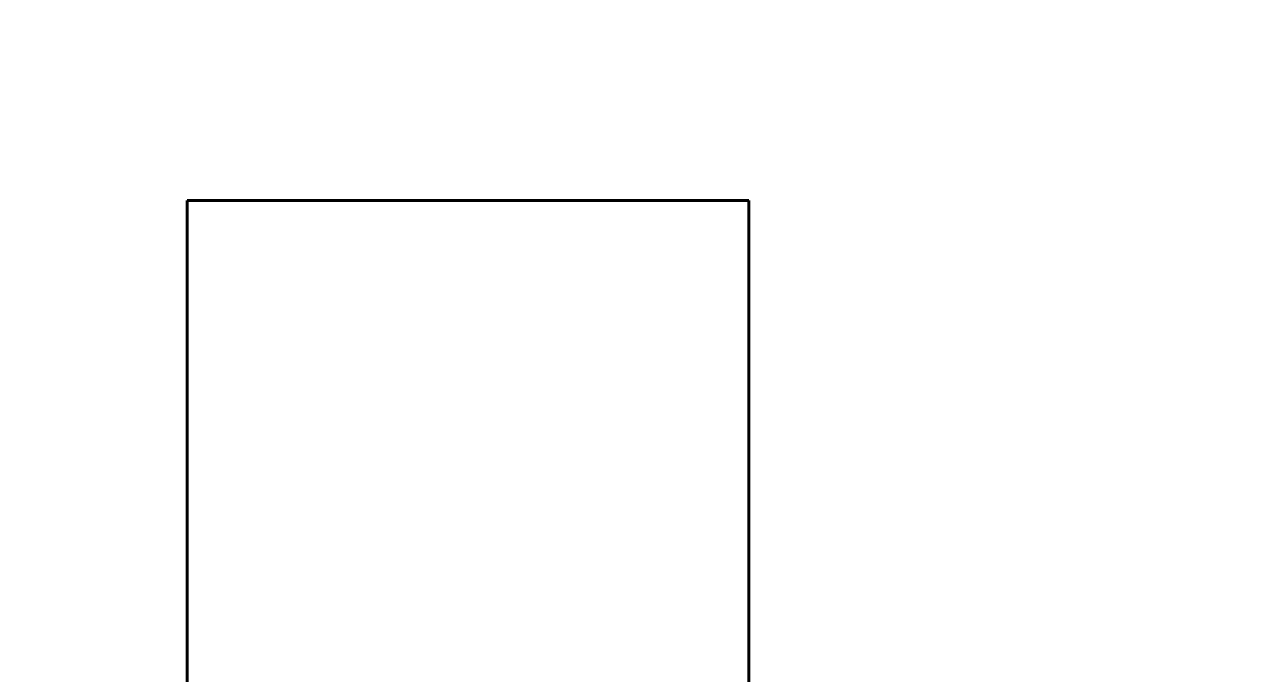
# Model space of a CAD drawing. Header units: millimetres. Extents: x 0 to 1680, y 0 to 594.
# Drawn here: x 612.2 to 852.8, y 466.3 to 594 of the extents above; entities that cross this region are included whole.
import ezdxf

# ---------------------------------------------------------------- set-up
doc = ezdxf.new("R2010")
doc.units = ezdxf.units.MM
doc.linetypes.add('K5LT_BASIC', pattern=[0])
doc.layers.add('Системный слой', color=7, linetype='Continuous')

msp = doc.modelspace()

# ---------------------------------------------------------------- linework, layer by layer
at = {"layer": 'Системный слой', "color": 5, "linetype": 'K5LT_BASIC', "lineweight": 60, "true_color": 0x0000ff}
for p, q in [((644.06655991718, 559.4035039681582), (644.06655991718, 365.1160039681581)), ((644.06655991718, 559.4035039681582), (754.31655991718, 559.4035039681582)), ((754.31655991718, 559.4035039681582), (754.31655991718, 365.1160039681581))]:
    msp.add_line(p, q, dxfattribs=at)

doc.saveas('drawing.dxf')
